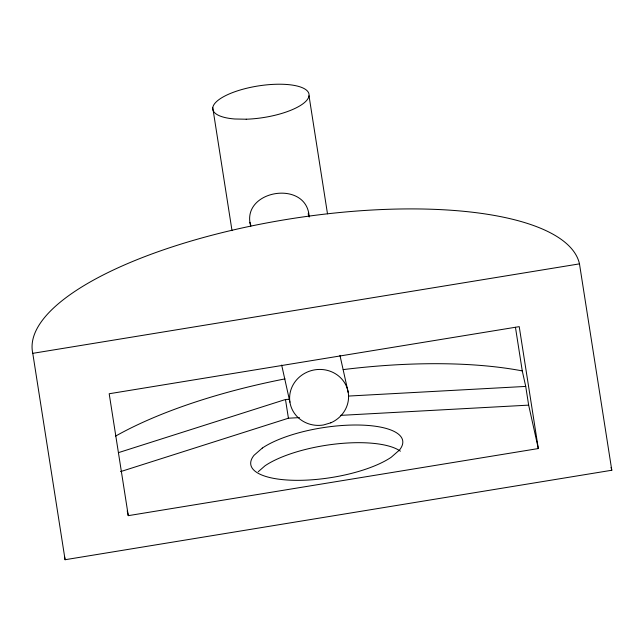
<?xml version="1.0" encoding="UTF-8"?>
<svg xmlns="http://www.w3.org/2000/svg" width="644" height="644" viewBox="0 0 644 644"><rect width="100%" height="100%" fill="white"/><g stroke="black" fill="none" stroke-linecap="round" stroke-linejoin="round"><path stroke-width="0.97" d="M258.22 471.738L265.07 465.749A76.886 25.285 -8.9 0 1 336.691 443.901A76.886 25.285 -8.9 0 1 400.407 451.203M118.552 452.611L285.485 399.497L289.494 399.28M120.533 471.633L288.415 418.214L299.428 417.61M65.092 559.725L32.772 353.339L579.479 263.863L611.8 470.249L65.092 559.725A277.041 91.11 -8.9 0 1 64.609 556.899M128.285 515.659L538.312 448.554L519.225 326.645L109.19 393.75L128.285 515.659L127.206 510.829M348.549 396.06L525.721 386.416L528.652 405.132L538.312 448.554M340.467 415.38L528.652 405.132M525.721 386.416L522.284 370.976L520.239 370.525A277.041 91.11 -8.9 0 0 343.172 369.608M309.184 217.06C307.421 178.742 240.067 189.964 250.782 226.269M250.814 225.328L249.912 222.357M339.952 355.351L348.243 392.623M281.669 365.067L289.929 402.21M515.45 327.313L522.284 370.976M309.015 95.811L327.498 213.824M285.485 399.497L288.415 418.214M212.753 107.677L232.017 230.657M308.307 213.14L308.355 215.007M32.772 353.339A277.041 91.11 -8.9 0 1 286.306 219.507A277.041 91.11 -8.9 0 1 579.479 263.863M611.043 467.472A277.041 91.11 -8.9 0 1 611.8 470.249M115.566 436.109A277.041 91.11 -8.9 0 1 285.002 378.881M262.301 448.071L254.042 455.292A76.886 25.285 -8.9 0 0 295.105 480.319A76.886 25.285 -8.9 0 0 391.198 457.272L399.457 450.051A76.886 25.285 -8.9 0 0 358.386 425.024A76.886 25.285 -8.9 0 0 262.301 448.071M330.823 422.81L323.425 424.992A29.552 27.901 -12.5 0 1 290.83 390.111A29.552 27.901 -12.5 0 1 338.639 376.024A29.552 27.901 -12.5 0 1 330.823 422.81M246.217 119.212L234.843 118.995A48.703 16.02 -8.9 0 1 235.157 91.641A48.703 16.02 -8.9 0 1 308.685 93.034A48.703 16.02 -8.9 0 1 246.217 119.212"/></g></svg>
